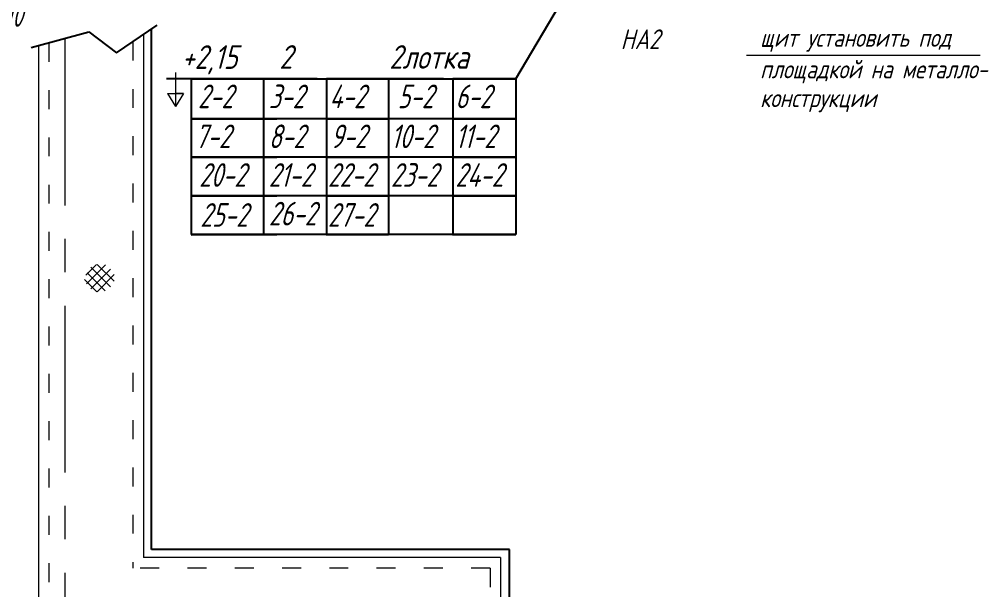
# Model space of a CAD drawing. Header units: millimetres. Extents: x 409 to 1826, y -2285 to 789.
# Drawn here: x 855.8 to 1040.3, y 402.6 to 511.1 of the extents above; entities that cross this region are included whole.
import ezdxf

# ---------------------------------------------------------------- set-up
doc = ezdxf.new("R2010")
doc.units = ezdxf.units.MM
doc.linetypes.add('ACAD_ISO03W100', pattern=[30, 12, -18])
doc.linetypes.add('осевая', pattern=[50.8, 31.75, -6.35, 6.35, -6.35])
for name, color, linetype, lineweight in [('1 Стены', 143, 'Continuous', 20), ('5-штриховая-04', 3, 'ACAD_ISO03W100', 18), ('7-тонкая-текст.-02', 4, 'Continuous', 30), ('7-тонкая.текст-02', 4, 'Continuous', 30), ('_0', 7, 'Continuous', 0), ('Общ_Осевая', 1, 'осевая', 15), ('Тонкая - 018', 254, 'Continuous', 18)]:
    doc.layers.add(name, color=color, linetype=linetype, lineweight=lineweight)
doc.styles.add('GOST тип А', font='GOST_A.TTF', dxfattribs={"oblique": 15})
doc.styles.get("Standard").update_dxf_attribs({"font": 'GOST_A.TTF', "oblique": 15})

msp = doc.modelspace()

# ---------------------------------------------------------------- hatches: boundary and pattern name
at = {"layer": 'Тонкая - 018'}
h = msp.add_hatch(dxfattribs=at)
h.set_pattern_fill('ANSI37', scale=10)
h.set_pattern_definition([(45, (-31919.762, -37003.2466), (-0.883883476, 0.883883476), []), (135, (-31919.762, -37003.2466), (-0.883883476, -0.883883476), [])])
h.paths.add_polyline_path([(868.848, 462.909, 0.5205671), (868.468, 462.376, 0.520567), (868.239, 461.843, 0.520567), (868.392, 461.31, 0.5205671), (868.544, 460.778, 0.520567), (868.925, 460.397, 0.520567), (869.305, 460.017, 0.5205671), (869.762, 459.712, 0.5205671), (870.219, 459.484, 0.520567), (870.752, 459.408, 0.520567), (871.285, 459.408, 0.520567), (871.818, 459.484, 0.520567), (872.351, 459.788, 0.5205671), (872.884, 460.169, 0.5205671), (873.189, 460.626, 0.520567), (873.417, 461.082, 0.520567), (873.798, 461.463, 0.520567), (873.798, 462.148, 0.520567), (873.722, 462.68, 0.5205671), (873.417, 463.137, 0.520567), (872.96, 463.594, 0.5205671), (872.504, 463.974, 0.5205671), (872.199, 464.431, 0.520567), (871.666, 464.431, 0.520567), (871.133, 464.431, 0.520567), (870.524, 464.431, 0.5205671), (869.991, 464.279, 0.520567), (869.458, 463.974, 0.520567), (869.153, 463.518, 0.520567)])

# ---------------------------------------------------------------- linework, layer by layer
for p, q in [((950.317, 499.841), (972.5, 537.341)), ((874.25, 504.75), (882, 510)), ((858, 505.75), (869, 508.75)), ((869, 508.75), (874.25, 504.75)), ((881, 509.323), (881, 509.25)), ((888.489, 499.841), (883.75, 499.841)), ((949.075, 410.25), (880.908, 410.25)), ((949.075, 284.255), (949.075, 410.25))]:
    msp.add_line(p, q)
at = {"color": 7}
for p, q in [((880.908, 410.25), (880.908, 509.26)), ((912.489, 499.841), (888.489, 499.841)), ((888.489, 499.841), (950.317, 499.841)), ((936.511, 499.841), (914.261, 499.841)), ((950.317, 499.841), (938.283, 499.841))]:
    msp.add_line(p, q, dxfattribs=at)
at = {"color": 7, "ltscale": 0.8}
for p, q in [((888.489, 499.841), (888.489, 499.841)), ((888.489, 499.841), (888.489, 492.238)), ((902.272, 499.841), (902.272, 492.238)), ((904.772, 499.841), (904.772, 499.841)), ((914.261, 499.841), (914.261, 492.238)), ((914.261, 499.841), (914.261, 492.238)), ((914.261, 499.841), (914.261, 484.884)), ((914.261, 499.841), (914.261, 499.841)), ((914.261, 499.841), (914.261, 492.238)), ((926.044, 499.841), (926.044, 492.238)), ((926.044, 499.841), (926.044, 499.841)), ((926.044, 499.841), (926.044, 492.238)), ((938.283, 499.841), (938.283, 492.238)), ((938.283, 499.841), (938.283, 492.238)), ((938.283, 499.841), (938.283, 484.884)), ((938.283, 499.841), (938.283, 499.841)), ((938.283, 499.841), (938.283, 492.238)), ((950.317, 499.841), (950.317, 492.238)), ((950.317, 499.841), (950.317, 499.841)), ((950.317, 499.841), (950.317, 492.238)), ((888.489, 492.238), (904.772, 492.238)), ((904.772, 492.238), (888.489, 492.238)), ((888.489, 492.238), (904.772, 492.238)), ((888.489, 492.238), (904.772, 492.238)), ((914.261, 492.238), (888.489, 492.238)), ((888.489, 492.238), (888.489, 492.238)), ((888.489, 492.238), (888.489, 484.884)), ((888.489, 492.238), (888.489, 492.238)), ((888.489, 492.017), (888.489, 492.017)), ((902.272, 492.238), (902.272, 484.884)), ((904.772, 492.238), (904.772, 492.238)), ((914.261, 492.238), (914.261, 484.884)), ((914.261, 492.238), (926.044, 492.238)), ((926.044, 492.238), (914.261, 492.238)), ((914.261, 492.238), (926.044, 492.238)), ((914.261, 492.238), (926.044, 492.238)), ((938.283, 492.238), (914.261, 492.238)), ((914.261, 492.238), (914.261, 492.238)), ((914.261, 492.238), (914.261, 484.884)), ((914.261, 492.238), (914.261, 492.238)), ((914.261, 492.017), (914.261, 492.017)), ((926.044, 492.238), (926.044, 484.884)), ((926.044, 492.238), (926.044, 492.238)), ((926.044, 492.017), (926.044, 484.884)), ((938.283, 492.238), (938.283, 484.884)), ((938.283, 492.238), (950.317, 492.238)), ((950.317, 492.238), (938.283, 492.238)), ((938.283, 492.238), (950.317, 492.238)), ((938.283, 492.238), (950.317, 492.238)), ((950.317, 492.238), (938.283, 492.238)), ((938.283, 492.238), (938.283, 492.238)), ((938.283, 492.238), (938.283, 484.884)), ((938.283, 492.238), (938.283, 492.238)), ((938.283, 492.017), (938.283, 492.017)), ((950.317, 492.238), (950.317, 484.884)), ((950.317, 492.238), (950.317, 492.238)), ((950.317, 492.017), (950.317, 484.884)), ((914.261, 484.884), (888.489, 484.884)), ((888.489, 484.884), (888.489, 484.884)), ((888.489, 484.884), (904.772, 484.884)), ((904.772, 484.884), (888.489, 484.884)), ((888.489, 484.884), (904.772, 484.884)), ((888.489, 484.884), (904.772, 484.884)), ((914.261, 484.884), (888.489, 484.884)), ((888.489, 484.884), (888.489, 484.884)), ((888.489, 484.884), (888.489, 477.531)), ((888.489, 484.884), (888.489, 484.884)), ((888.489, 484.664), (888.489, 484.664)), ((902.272, 484.884), (902.272, 477.531)), ((904.772, 484.884), (904.772, 484.884)), ((904.772, 484.884), (904.772, 484.884)), ((938.283, 484.884), (914.261, 484.884)), ((914.261, 484.884), (914.261, 484.884)), ((914.261, 484.884), (914.261, 477.531)), ((914.261, 484.884), (926.044, 484.884)), ((926.044, 484.884), (914.261, 484.884)), ((914.261, 484.884), (926.044, 484.884)), ((914.261, 484.884), (926.044, 484.884)), ((938.283, 484.884), (914.261, 484.884)), ((914.261, 484.884), (914.261, 484.884)), ((914.261, 484.884), (914.261, 477.531)), ((914.261, 484.884), (914.261, 484.884)), ((914.261, 484.664), (914.261, 484.664)), ((926.044, 484.884), (926.044, 484.884)), ((926.044, 484.884), (926.044, 477.531)), ((926.044, 484.884), (926.044, 484.884)), ((926.044, 484.664), (926.044, 477.531)), ((950.317, 484.884), (938.283, 484.884)), ((938.283, 484.884), (938.283, 484.884)), ((938.283, 484.884), (938.283, 477.531)), ((938.283, 484.884), (950.317, 484.884)), ((950.317, 484.884), (938.283, 484.884)), ((938.283, 484.884), (950.317, 484.884)), ((938.283, 484.884), (950.317, 484.884)), ((950.317, 484.884), (938.283, 484.884)), ((938.283, 484.884), (938.283, 484.884)), ((938.283, 484.884), (938.283, 477.531)), ((938.283, 484.884), (938.283, 484.884)), ((938.283, 484.664), (938.283, 484.664)), ((950.317, 484.884), (950.317, 484.884)), ((950.317, 484.884), (950.317, 477.531)), ((950.317, 484.884), (950.317, 484.884)), ((950.317, 484.664), (950.317, 477.531)), ((914.261, 477.531), (888.489, 477.531)), ((888.489, 477.531), (888.489, 477.531)), ((888.489, 477.531), (904.772, 477.531)), ((904.772, 477.531), (888.489, 477.531)), ((888.489, 477.531), (904.772, 477.531)), ((888.489, 477.531), (904.772, 477.531)), ((914.261, 477.531), (888.489, 477.531)), ((888.489, 477.531), (888.489, 477.531)), ((888.489, 477.531), (888.489, 470.178)), ((888.489, 477.531), (888.489, 477.531)), ((888.489, 477.311), (888.489, 477.311)), ((902.272, 477.531), (902.272, 470.178)), ((904.772, 477.531), (904.772, 477.531)), ((904.772, 477.531), (904.772, 477.531)), ((938.283, 477.531), (914.261, 477.531)), ((914.261, 477.531), (914.261, 477.531)), ((914.261, 477.531), (914.261, 470.178)), ((914.261, 477.531), (926.044, 477.531)), ((926.044, 477.531), (914.261, 477.531)), ((914.261, 477.531), (926.044, 477.531)), ((914.261, 477.531), (926.044, 477.531)), ((938.283, 477.531), (914.261, 477.531)), ((914.261, 477.531), (914.261, 477.531)), ((914.261, 477.531), (914.261, 470.178)), ((914.261, 477.531), (914.261, 477.531)), ((914.261, 477.311), (914.261, 477.311)), ((926.044, 477.531), (926.044, 477.531)), ((926.044, 477.531), (926.044, 470.178)), ((926.044, 477.531), (926.044, 477.531)), ((926.044, 477.311), (926.044, 470.178)), ((950.317, 477.531), (938.283, 477.531)), ((938.283, 477.531), (938.283, 477.531)), ((938.283, 477.531), (938.283, 470.178)), ((938.283, 477.531), (950.317, 477.531)), ((950.317, 477.531), (938.283, 477.531)), ((938.283, 477.531), (950.317, 477.531)), ((938.283, 477.531), (950.317, 477.531)), ((950.317, 477.531), (938.283, 477.531)), ((938.283, 477.531), (938.283, 477.531)), ((938.283, 477.531), (938.283, 470.178)), ((938.283, 477.531), (938.283, 477.531)), ((938.283, 477.311), (938.283, 477.311)), ((950.317, 477.531), (950.317, 477.531)), ((950.317, 477.531), (950.317, 470.178)), ((950.317, 477.531), (950.317, 477.531)), ((950.317, 477.311), (950.317, 470.178)), ((914.261, 470.178), (888.489, 470.178)), ((888.489, 470.178), (888.489, 470.178)), ((914.261, 470.178), (888.489, 470.178)), ((888.489, 470.178), (888.489, 470.178)), ((888.489, 470.178), (904.772, 470.178)), ((904.772, 470.178), (888.489, 470.178)), ((888.489, 470.178), (904.772, 470.178)), ((888.489, 470.178), (904.772, 470.178)), ((914.261, 470.178), (888.489, 470.178)), ((888.489, 470.178), (888.489, 470.178)), ((888.489, 470.178), (888.489, 470.178)), ((888.489, 469.958), (888.489, 469.958)), ((904.772, 470.178), (904.772, 470.178)), ((904.772, 470.178), (904.772, 470.178)), ((904.772, 470.178), (904.772, 470.178)), ((938.283, 470.178), (914.261, 470.178)), ((914.261, 470.178), (914.261, 470.178)), ((938.283, 470.178), (914.261, 470.178)), ((914.261, 470.178), (914.261, 470.178)), ((914.261, 470.178), (926.044, 470.178)), ((926.044, 470.178), (914.261, 470.178)), ((914.261, 470.178), (926.044, 470.178)), ((914.261, 470.178), (926.044, 470.178)), ((938.283, 470.178), (914.261, 470.178)), ((914.261, 470.178), (914.261, 470.178)), ((914.261, 470.178), (914.261, 470.178)), ((914.261, 469.958), (914.261, 469.958)), ((926.044, 470.178), (926.044, 470.178)), ((926.044, 470.178), (926.044, 470.178)), ((926.044, 470.178), (926.044, 470.178)), ((950.317, 470.178), (938.283, 470.178)), ((938.283, 470.178), (938.283, 470.178)), ((950.317, 470.178), (938.283, 470.178)), ((938.283, 470.178), (938.283, 470.178)), ((938.283, 470.178), (950.317, 470.178)), ((950.317, 470.178), (938.283, 470.178)), ((938.283, 470.178), (950.317, 470.178)), ((938.283, 470.178), (950.317, 470.178)), ((950.317, 470.178), (938.283, 470.178)), ((938.283, 470.178), (938.283, 470.178)), ((938.283, 470.178), (938.283, 470.178)), ((938.283, 469.958), (938.283, 469.958)), ((950.317, 470.178), (950.317, 470.178)), ((950.317, 470.178), (950.317, 470.178)), ((950.317, 470.178), (950.317, 470.178))]:
    msp.add_line(p, q, dxfattribs=at)
at = {"ltscale": 0.8}
msp.add_line((903.478, 499.841), (903.478, 499.841), dxfattribs=at)
at = {"layer": '1 Стены', "color": 7, "ltscale": 1000}
for p, q in [((879.395, 508.236), (879.395, 408.721)), ((859.395, 506.131), (859.395, 388.721))]:
    msp.add_line(p, q, dxfattribs=at)
at = {"layer": '1 Стены', "ltscale": 1000}
for q in [(879.395, 408.721), (947.395, 360.721)]:
    msp.add_line((947.395, 408.721), q, dxfattribs=at)
at = {"layer": '5-штриховая-04', "color": 7, "ltscale": 0.3}
for p, q in [((861.395, 506.676), (861.395, 390.721)), ((877.395, 506.881), (877.395, 406.721)), ((945.395, 406.721), (877.395, 406.721)), ((945.395, 406.721), (945.395, 358.721))]:
    msp.add_line(p, q, dxfattribs=at)
at = {"layer": '_0', "ltscale": 0.8}
for p, q in [((885.5, 501.008), (885.5, 497.015)), ((883.953, 497.015), (885.5, 497.015)), ((883.953, 497.015), (885.5, 494.571)), ((885.5, 497.015), (887.047, 497.015)), ((887.047, 497.015), (885.5, 497.015)), ((885.5, 497.015), (885.5, 494.571)), ((887.047, 497.015), (885.5, 494.571))]:
    msp.add_line(p, q, dxfattribs=at)
at = {"layer": 'Общ_Осевая', "color": 7}
msp.add_line((864.495, 221.703), (864.495, 507.521), dxfattribs=at)
at = {"layer": 'Тонкая - 018', "color": 7, "ltscale": 0.15}
msp.add_line((994.216, 504.305), (1038.749, 504.305), dxfattribs=at)

# ---------------------------------------------------------------- texts
at = {"layer": '7-тонкая-текст.-02', "color": 7, "lineweight": -3, "ltscale": 0.15, "style": 'GOST тип А', "oblique": 15}
for s, p in [('щит установить под', (996.819, 505.908)), ('площадкой на металло-', (996.819, 499.908)), ('конструкции', (996.819, 494.421))]:
    msp.add_text(s, height=3.5, dxfattribs=at).set_placement(p)
at = {"layer": '7-тонкая.текст-02', "color": 7, "oblique": 15}
for s, width, p in [('КС-10', 0.8, (846.786, 509.73)), ('2-2', 0.9, (889.775, 494.23)), ('3-2', 0.9, (903.264, 494.23)), ('4-2', 0.9, (914.797, 494.23)), ('5-2', 0.9, (927.786, 494.23)), ('6-2', 0.9, (938.819, 494.23)), ('7-2', 0.9, (889.242, 486.626)), ('8-2', 0.9, (903.242, 486.626)), ('9-2', 0.9, (915.014, 486.626)), ('10-2', 0.9, (926.514, 486.626)), ('11-2', 0.9, (938.786, 486.626)), ('20-2', 0.9, (889.992, 479.273)), ('21-2', 0.9, (903.242, 479.273)), ('22-2', 0.9, (914.514, 479.273)), ('23-2', 0.9, (926.514, 479.273)), ('24-2', 0.9, (938.786, 479.273)), ('26-2', 0.9, (903.275, 471.92)), ('25-2', 0.9, (890.209, 471.67)), ('27-2', 0.9, (914.525, 471.67))]:
    msp.add_text(s, height=4.5, dxfattribs=dict(at, width=width)).set_placement(p)
for s, height, p in [('НА2', 3.75, (970.253, 505.48)), ('+2,15', 4.5, (886.663, 501.711)), ('2        2лотка', 4.5, (905.275, 501.73))]:
    msp.add_text(s, height=height, dxfattribs=at).set_placement(p)

doc.saveas('drawing.dxf')
